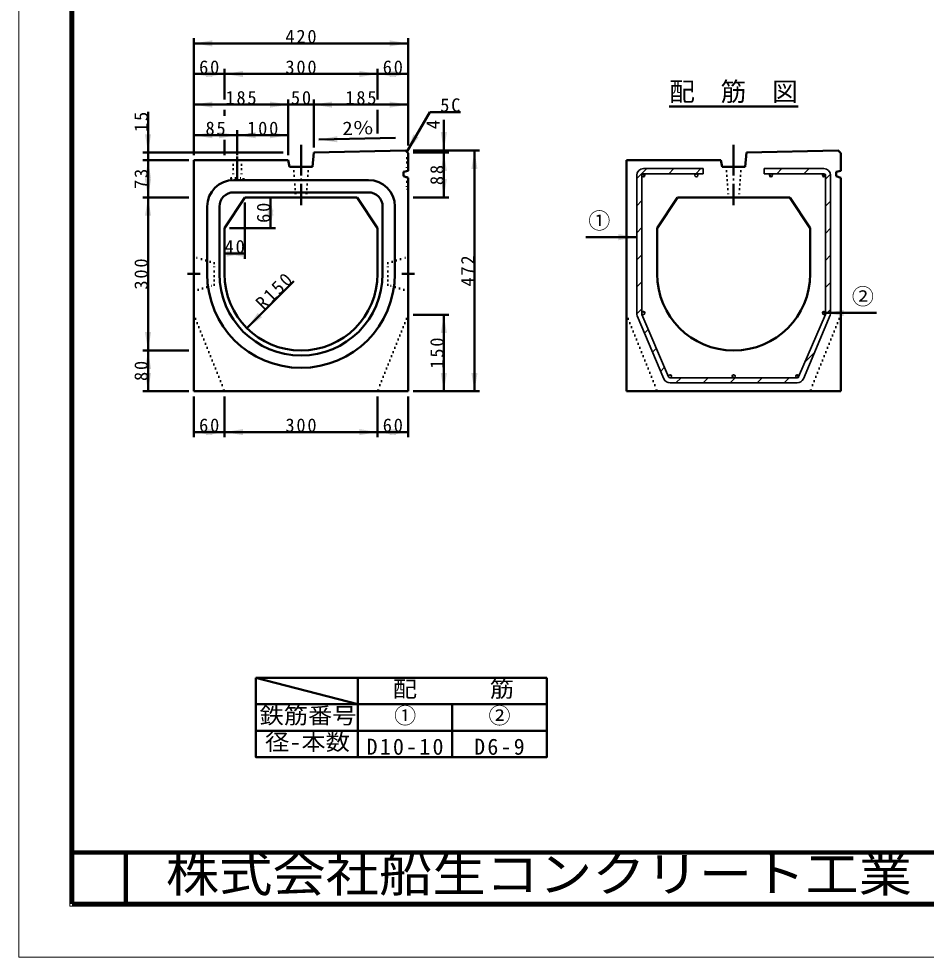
# Model space of a CAD drawing. Units: millimetres, scale not verified. Extents: x -2102 to 2102, y -1485 to 1485.
# Drawn here: x -2102 to -323, y -1485 to 355 of the extents above; entities that cross this region are included whole.
import ezdxf
from ezdxf.enums import TextEntityAlignment as Align

# ---------------------------------------------------------------- set-up
doc = ezdxf.new("R2010")
doc.units = ezdxf.units.MM
doc.header["$LTSCALE"] = 5
doc.linetypes.add('DOTTED', pattern=[1.75, 0.25, -1.5])
doc.linetypes.add('LONG_DASHED_DOTTED', pattern=[15.25, 12, -1.5, 0.25, -1.5])
doc.layers.add('0-0_V-nasSTD', color=7, linetype='Continuous', lineweight=35)
doc.layers.add('0-1_0', color=7, linetype='Continuous', lineweight=50)
doc.styles.add('ＭＳ ゴシック', font='')
doc.styles.get('ＭＳ ゴシック').set_extended_font_data('MS Gothic')

msp = doc.modelspace()

# ---------------------------------------------------------------- linework, layer by layer
at = {"layer": '0-0_V-nasSTD', "lineweight": 100}
for p, q in [((-1997.5, 1380), (-1997.5, -1380)), ((-1892.5, -1280), (-1892.5, -1380)), ((-1997.5, -1380), (1997.5, -1380))]:
    msp.add_line(p, q, dxfattribs=at)
at = {"layer": '0-0_V-nasSTD', "lineweight": 50}
for p, q in [((-1399.102, 175.981), (-1399.102, 129.981)), ((-1637.5, -937), (-1637.5, -989)), ((-1437.5, -937), (-1637.5, -937)), ((-1252.5, -937), (-1437.5, -937)), ((-1067.5, -937), (-1252.5, -937)), ((-1067.5, -989), (-1067.5, -937)), ((-1637.5, -989), (-1637.5, -1041)), ((-1437.5, -989), (-1637.5, -989)), ((-1437.5, -1041), (-1437.5, -989)), ((-1252.5, -989), (-1067.5, -989)), ((-1437.5, -1041), (-1637.5, -1041))]:
    msp.add_line(p, q, dxfattribs=at)
at = {"layer": '0-0_V-nasSTD'}
for p, q in [((-890.906, 41.294), (-871.319, 60.88)), ((-760.906, 60.88), (-877.906, 60.88)), ((-828.286, 50.88), (-818.286, 60.88)), ((-775.253, 50.88), (-765.253, 60.88)), ((-760.906, 60.88), (-760.906, 50.88)), ((-640.906, 60.88), (-523.906, 60.88)), ((-616.154, 50.88), (-606.154, 60.88)), ((-563.121, 50.88), (-553.121, 60.88)), ((-890.906, 47.88), (-890.906, -222.419)), ((-880.906, 47.88), (-880.906, -223.57)), ((-879.883, 50.137), (-875.65, 45.903)), ((-760.906, 50.88), (-877.906, 50.88)), ((-774.501, 50.821), (-770.965, 47.285)), ((-630.826, 48.567), (-627.219, 44.96)), ((-526.109, 49.916), (-521.87, 45.677)), ((-520.906, 40.063), (-511.064, 49.904)), ((-520.906, 47.88), (-520.906, -223.57)), ((-510.906, -221.501), (-510.906, 47.88)), ((-890.906, -11.739), (-880.906, -1.739)), ((-520.906, -12.97), (-510.906, -2.97)), ((-890.906, -64.772), (-880.906, -54.772)), ((-520.906, -66.003), (-510.906, -56.003)), ((-890.906, -117.805), (-880.906, -107.805)), ((-520.906, -119.036), (-510.906, -109.036)), ((-890.906, -170.838), (-880.906, -160.838)), ((-520.906, -172.069), (-510.906, -162.069)), ((-890.832, -223.798), (-880.906, -213.871)), ((-879.086, -219.361), (-875.148, -223.3)), ((-525.384, -219.509), (-521.295, -223.598)), ((-521.589, -225.786), (-510.906, -215.102)), ((-889.879, -227.482), (-837.576, -351.182)), ((-889.879, -227.482), (-889.879, -227.482)), ((-828.381, -347.297), (-880.665, -224.748)), ((-880.665, -224.748), (-880.665, -224.748)), ((-573.431, -347.297), (-521.146, -224.748)), ((-511.92, -226.534), (-564.256, -351.153)), ((-521.146, -224.708), (-521.146, -224.708)), ((-511.92, -226.534), (-511.92, -226.534)), ((-875.497, -261.496), (-868.13, -254.129)), ((-859.738, -298.769), (-852.27, -291.302)), ((-561.052, -318.281), (-542.775, -300.004)), ((-843.978, -336.042), (-836.411, -328.475)), ((-828.381, -347.297), (-828.381, -347.297)), ((-828.381, -347.297), (-828.381, -347.297)), ((-826.013, -343.145), (-822.647, -346.511)), ((-825.621, -349.12), (-576.191, -349.12)), ((-814.022, -359.12), (-804.022, -349.12)), ((-760.989, -359.12), (-750.989, -349.12)), ((-707.956, -359.12), (-697.956, -349.12)), ((-703.758, -345.191), (-699.977, -348.972)), ((-654.923, -359.12), (-644.923, -349.12)), ((-601.89, -359.12), (-591.89, -349.12)), ((-577.968, -343.702), (-573.774, -347.897)), ((-573.431, -347.296), (-573.431, -347.296)), ((-837.576, -351.182), (-837.576, -351.182)), ((-825.603, -359.12), (-576.241, -359.12)), ((-564.256, -351.153), (-564.256, -351.153))]:
    msp.add_line(p, q, dxfattribs=at)
at = {"layer": '0-0_V-nasSTD', "lineweight": 18}
for points in [[(-2102.5, -1485), (-2102.5, 1485), (2102.5, 1485), (2102.5, -1485)], [(-2002.5, -1385), (-2002.5, 1385), (2002.5, 1385), (2002.5, -1385)]]:
    msp.add_lwpolyline(points, close=True, dxfattribs=at)
at = {"layer": '0-0_V-nasSTD'}
msp.add_lwpolyline([(-640.906, 60.88), (-640.906, 50.88), (-523.906, 50.88)], dxfattribs=at)
at = {"layer": '0-0_V-nasSTD', "lineweight": 50}
for points in [[(-1637.5, -937), (-1437.5, -989), (-1437.5, -937)], [(-1437.5, -1093), (-1437.5, -1041), (-1437.5, -989), (-1437.5, -1041), (-1252.5, -1041), (-1252.5, -989), (-1437.5, -989)], [(-1252.5, -1041), (-1252.5, -989), (-1252.5, -1041)], [(-1252.5, -1041), (-1067.5, -1041), (-1067.5, -989)], [(-1252.5, -1093), (-1067.5, -1093), (-1067.5, -1041), (-1067.5, -989)], [(-1067.5, -1093), (-1067.5, -1041), (-1067.5, -989), (-1067.5, -1041)], [(-1637.5, -1041), (-1637.5, -1093), (-1437.5, -1093)], [(-1437.5, -1093), (-1437.5, -1041), (-1437.5, -1093)], [(-1437.5, -1093), (-1252.5, -1093), (-1252.5, -1041)], [(-1252.5, -1093), (-1252.5, -1041), (-1252.5, -1093)], [(-1067.5, -1093), (-1067.5, -1041), (-1067.5, -1093)]]:
    msp.add_lwpolyline(points, dxfattribs=at)
at = {"layer": '0-0_V-nasSTD'}
for centre in [(-877.906, 47.88), (-773.906, 47.88), (-627.906, 47.88), (-523.906, 47.88), (-877.906, -222.12), (-523.906, -222.12), (-825.621, -346.12), (-700.906, -346.12), (-576.191, -346.12)]:
    msp.add_circle(centre, 3, dxfattribs=at)
for centre, radius, start, end in [((-877.906, 47.88), 13, 90, 180), ((-523.906, 47.88), 13, 0, 90), ((-877.906, 47.88), 3, 90, 180), ((-877.906, 47.88), 3, 90, 180), ((-523.906, 47.88), 3, 0, 90), ((-523.906, 47.88), 3, 0, 90), ((-877.906, -222.419), 13, 180, 202.91963), ((-877.906, -222.419), 13, 180, 202.91963), ((-877.906, -223.57), 3, 180, 203.10504), ((-877.906, -223.57), 3, 180, 203.10504), ((-523.906, -223.57), 3, 336.89496, 0), ((-523.906, -221.501), 13, 337.21925, 0), ((-523.906, -221.501), 13, 357.27086, 0), ((-825.621, -346.12), 3, 203.10504, 270), ((-825.621, -346.12), 3, 203.10504, 270), ((-825.621, -346.12), 3, 203.10504, 270), ((-576.191, -346.12), 3, 270, 336.90127), ((-576.191, -346.12), 3, 270, 336.90127), ((-576.191, -346.12), 3, 270, 336.90127), ((-825.603, -346.12), 13, 202.91963, 270), ((-576.241, -346.12), 13, 270, 337.21925)]:
    msp.add_arc(centre, radius, start, end, dxfattribs=at)
for points in [[(-1759.102, 306.38), (-1723.102, 300.38), (-1723.102, 312.38)], [(-1375.102, 300.38), (-1375.102, 312.38), (-1339.102, 306.38)], [(-1759.102, 246.38), (-1723.102, 240.38), (-1723.102, 252.38)], [(-1735.102, 240.38), (-1735.102, 252.38), (-1699.102, 246.38)], [(-1699.102, 246.38), (-1663.102, 240.38), (-1663.102, 252.38)], [(-1435.102, 240.38), (-1435.102, 252.38), (-1399.102, 246.38)], [(-1399.102, 246.38), (-1363.102, 240.38), (-1363.102, 252.38)], [(-1375.102, 240.38), (-1375.102, 252.38), (-1339.102, 246.38)], [(-1759.102, 186.38), (-1723.102, 180.38), (-1723.102, 192.38)], [(-1610.102, 180.38), (-1610.102, 192.38), (-1574.102, 186.38)], [(-1524.102, 186.38), (-1488.102, 180.38), (-1488.102, 192.38)], [(-1375.102, 180.38), (-1375.102, 192.38), (-1339.102, 186.38)], [(-1759.102, 126.38), (-1723.102, 120.38), (-1723.102, 132.38)], [(-1710.102, 120.38), (-1710.102, 132.38), (-1674.102, 126.38)], [(-1674.102, 126.38), (-1638.102, 120.38), (-1638.102, 132.38)], [(-1610.102, 120.38), (-1610.102, 132.38), (-1574.102, 126.38)], [(-1275.102, 132.38), (-1269.102, 96.38), (-1263.102, 132.38)], [(-1855.102, 128.38), (-1849.102, 92.38), (-1843.102, 128.38)], [(-1514.074, 117.7), (-1478.212, 124.476), (-1477.953, 112.479)], [(-1341.602, 93.88), (-1328.799, 128.057), (-1318.406, 122.057)], [(-1275.102, 56.38), (-1269.102, 92.38), (-1263.102, 56.38)], [(-1215.102, 60.38), (-1209.102, 96.38), (-1203.102, 60.38)], [(-1855.102, 41.38), (-1849.102, 77.38), (-1843.102, 41.38)], [(-1855.102, 40.38), (-1849.102, 4.38), (-1843.102, 40.38)], [(-1275.102, 40.38), (-1269.102, 4.38), (-1263.102, 40.38)], [(-1855.102, -31.62), (-1849.102, 4.38), (-1843.102, -31.62)], [(-1615.102, -31.62), (-1609.102, 4.38), (-1603.102, -31.62)], [(-1615.102, -19.62), (-1609.102, -55.62), (-1603.102, -19.62)], [(-926.906, -79.535), (-926.906, -67.535), (-890.906, -73.535)], [(-1699.102, -105.62), (-1663.102, -111.62), (-1663.102, -99.62)], [(-1695.102, -111.62), (-1695.102, -99.62), (-1659.102, -105.62)], [(-520.906, -222.12), (-484.906, -228.12), (-484.906, -216.12)], [(-1655.168, -251.686), (-1633.955, -221.987), (-1625.47, -230.472)], [(-1275.102, -261.62), (-1269.102, -225.62), (-1263.102, -261.62)], [(-1855.102, -259.62), (-1849.102, -295.62), (-1843.102, -259.62)], [(-1855.102, -331.62), (-1849.102, -295.62), (-1843.102, -331.62)], [(-1855.102, -339.62), (-1849.102, -375.62), (-1843.102, -339.62)], [(-1275.102, -339.62), (-1269.102, -375.62), (-1263.102, -339.62)], [(-1215.102, -339.62), (-1209.102, -375.62), (-1203.102, -339.62)], [(-1759.102, -455.62), (-1723.102, -461.62), (-1723.102, -449.62)], [(-1735.102, -461.62), (-1735.102, -449.62), (-1699.102, -455.62)], [(-1699.102, -455.62), (-1663.102, -461.62), (-1663.102, -449.62)], [(-1435.102, -461.62), (-1435.102, -449.62), (-1399.102, -455.62)], [(-1399.102, -455.62), (-1363.102, -461.62), (-1363.102, -449.62)], [(-1375.102, -461.62), (-1375.102, -449.62), (-1339.102, -455.62)]]:
    msp.add_solid(points, dxfattribs=at)
at = {"layer": '0-1_0'}
for p, q in [((-1759.102, 87.38), (-1759.102, 316.38)), ((-1339.102, 106.38), (-1339.102, 316.38)), ((-1759.102, 306.38), (-1339.102, 306.38)), ((-1699.102, 196.38), (-1699.102, 256.38)), ((-1399.102, 196.38), (-1399.102, 256.38)), ((-1759.102, 186.38), (-1574.102, 186.38)), ((-1574.102, 87.38), (-1574.102, 196.38)), ((-1574.102, 186.38), (-1524.102, 186.38)), ((-1524.102, 102.38), (-1524.102, 196.38)), ((-1524.102, 186.38), (-1339.102, 186.38)), ((-1849.102, 172.38), (-1849.102, 92.38)), ((-1699.102, 176.38), (-1699.102, 164.38)), ((-1296.602, 171.823), (-1341.602, 93.88)), ((-1296.602, 171.823), (-1236.602, 171.823)), ((-827.309, 182.38), (-574.503, 182.38)), ((-1269.102, 156.38), (-1269.102, 96.38)), ((-1674.102, 87.38), (-1674.102, 136.38)), ((-1699.102, 117.38), (-1699.102, 87.38)), ((-1514.074, 117.7), (-1364.109, 120.942)), ((-1584.102, 92.38), (-1859.102, 92.38)), ((-1849.102, 77.38), (-1849.102, 92.38)), ((-1524.102, 92.38), (-1526.602, 64.38)), ((-1329.102, 96.38), (-1199.102, 96.38)), ((-1329.102, 92.38), (-1259.102, 92.38)), ((-1269.102, 92.38), (-1269.102, 96.38)), ((-1269.102, 4.38), (-1269.102, 92.38)), ((-1209.102, -375.62), (-1209.102, 96.38)), ((-675.906, 92.38), (-678.406, 64.38)), ((-1769.102, 77.38), (-1859.102, 77.38)), ((-1849.102, 4.38), (-1849.102, 77.38)), ((-1759.102, -375.62), (-1759.102, 77.38)), ((-1759.102, 77.38), (-1574.102, 77.38)), ((-1574.102, 77.38), (-1571.602, 64.38)), ((-1339.102, 56.395), (-1339.102, 91.38)), ((-910.906, -375.62), (-910.906, 77.38)), ((-910.906, 77.38), (-725.906, 77.38)), ((-725.906, 77.38), (-723.406, 64.38)), ((-490.906, 56.395), (-490.906, 91.38)), ((-1571.602, 64.38), (-1526.602, 64.38)), ((-1348.102, 54.38), (-1339.102, 56.395)), ((-723.406, 64.38), (-678.406, 64.38)), ((-499.906, 54.38), (-490.906, 56.395)), ((-1417.102, 38.38), (-1681.102, 38.38)), ((-1348.102, 46.38), (-1348.102, 54.38)), ((-1348.102, 46.38), (-1339.102, 43.022)), ((-1339.102, -375.62), (-1339.102, 43.022)), ((-499.906, 46.38), (-499.906, 54.38)), ((-499.906, 46.38), (-490.906, 43.022)), ((-490.906, -375.62), (-490.906, 43.022)), ((-1769.102, 4.38), (-1859.102, 4.38)), ((-1659.102, 4.38), (-1699.102, -55.62)), ((-1417.102, 14.38), (-1681.102, 14.38)), ((-1659.102, 4.38), (-1439.102, 4.38)), ((-1609.102, -55.62), (-1609.102, 4.38)), ((-1439.102, 4.38), (-1399.102, -55.62)), ((-1329.102, 4.38), (-1259.102, 4.38)), ((-810.906, 4.38), (-850.906, -55.62)), ((-810.906, 4.38), (-590.906, 4.38)), ((-590.906, 4.38), (-550.906, -55.62)), ((-1733.102, -13.62), (-1733.102, -145.62)), ((-1709.102, -13.62), (-1709.102, -145.62)), ((-1659.102, -5.62), (-1659.102, -115.62)), ((-1389.102, -145.62), (-1389.102, -13.62)), ((-1365.102, -145.62), (-1365.102, -13.62)), ((-1699.102, -55.62), (-1699.102, -145.62)), ((-1689.102, -55.62), (-1599.102, -55.62)), ((-1399.102, -55.62), (-1399.102, -145.62)), ((-990.906, -73.535), (-890.906, -73.535)), ((-850.906, -55.62), (-850.906, -145.62)), ((-550.906, -55.62), (-550.906, -145.62)), ((-1699.102, -105.62), (-1659.102, -105.62)), ((-1655.168, -251.686), (-1563.245, -159.762)), ((-1329.102, -225.62), (-1259.102, -225.62)), ((-1269.102, -375.62), (-1269.102, -225.62)), ((-420.906, -222.12), (-520.906, -222.12)), ((-1769.102, -295.62), (-1859.102, -295.62)), ((-1769.102, -375.62), (-1859.102, -375.62)), ((-1759.102, -375.62), (-1339.102, -375.62)), ((-1759.102, -385.62), (-1759.102, -465.62)), ((-1699.102, -385.62), (-1699.102, -465.62)), ((-1399.102, -385.62), (-1399.102, -465.62)), ((-1339.102, -385.62), (-1339.102, -465.62)), ((-1329.102, -375.62), (-1199.102, -375.62)), ((-910.906, -375.62), (-490.906, -375.62))]:
    msp.add_line(p, q, dxfattribs=at)
at = {"layer": '0-1_0', "linetype": 'LONG_DASHED_DOTTED'}
for p, q in [((-1549.102, 107.38), (-1549.102, -10.62)), ((-700.906, 107.38), (-700.906, -10.62)), ((-1674.102, 84.38), (-1674.102, 39.38)), ((-1746.602, -145.62), (-1771.602, -145.62)), ((-1351.602, -145.62), (-1326.602, -145.62))]:
    msp.add_line(p, q, dxfattribs=at)
at = {"layer": '0-1_0', "linetype": 'DOTTED'}
for p, q in [((-1682.102, 77.38), (-1682.102, 42.38)), ((-1666.102, 77.38), (-1666.102, 42.38)), ((-1341.402, 81.38), (-1339.102, 83.68)), ((-1341.402, 81.38), (-1341.402, 55.88)), ((-1564.102, 64.38), (-1559.102, 4.38)), ((-1534.102, 64.38), (-1539.102, 4.38)), ((-715.906, 64.38), (-710.906, 4.38)), ((-685.906, 64.38), (-690.906, 4.38)), ((-1686.102, 42.38), (-1662.102, 42.38)), ((-1686.102, 42.38), (-1686.102, 39.38)), ((-1686.102, 39.38), (-1662.102, 39.38)), ((-1662.102, 42.38), (-1662.102, 39.38)), ((-1759.102, -225.62), (-1699.102, -375.62)), ((-1339.102, -225.62), (-1399.102, -375.62)), ((-910.906, -225.62), (-850.906, -375.62)), ((-490.906, -225.62), (-550.906, -375.62))]:
    msp.add_line(p, q, dxfattribs=at)
at = {"layer": '0-1_0', "lineweight": 100}
msp.add_line((-1997.5, -1280), (1997.5, -1280), dxfattribs=at)
at = {"layer": '0-1_0'}
for points in [[(-1759.102, 246.38), (-1699.102, 246.38), (-1399.102, 246.38), (-1339.102, 246.38)], [(-1759.102, 126.38), (-1674.102, 126.38), (-1574.102, 126.38)], [(-1524.102, 92.38), (-1344.102, 96.38), (-1339.102, 91.38)], [(-675.906, 92.38), (-495.906, 96.38), (-490.906, 91.38)], [(-1849.102, -375.62), (-1849.102, -295.62), (-1849.102, 4.38)], [(-1759.102, -455.62), (-1699.102, -455.62), (-1399.102, -455.62), (-1339.102, -455.62)]]:
    msp.add_lwpolyline(points, dxfattribs=at)
at = {"layer": '0-1_0', "linetype": 'DOTTED'}
msp.add_lwpolyline([(-1341.402, 43.88), (-1341.402, 21.38), (-1339.102, 19.08)], dxfattribs=at)
for points in [[(-1719.102, -124.12), (-1759.102, -112.12), (-1759.102, -179.12), (-1719.102, -167.12)], [(-1379.102, -124.12), (-1339.102, -112.12), (-1339.102, -179.12), (-1379.102, -167.12)]]:
    msp.add_lwpolyline(points, close=True, dxfattribs=at)
at = {"layer": '0-1_0'}
for centre, radius, start, end in [((-1681.102, -13.62), 52, 90, 180), ((-1417.102, -13.62), 52, 0, 90), ((-1681.102, -13.62), 28, 90, 180), ((-1417.102, -13.62), 28, 0, 90), ((-1549.102, -145.62), 184, 180, 270), ((-1549.102, -145.62), 160, 180, 270), ((-1549.102, -145.62), 150, 180, 270), ((-1549.102, -145.62), 150, 270, 0), ((-1549.102, -145.62), 184, 270, 0), ((-1549.102, -145.62), 160, 270, 0), ((-700.906, -145.62), 150, 180, 270), ((-700.906, -145.62), 150, 270, 0)]:
    msp.add_arc(centre, radius, start, end, dxfattribs=at)

# ---------------------------------------------------------------- texts
at = {"layer": '0-0_V-nasSTD', "style": 'ＭＳ ゴシック'}
for s, height, p in [('配\u3000筋\u3000図', 36.95, (-827.309, 182.38)), ('①', 31.67, (-985.906, -66.535)), ('②', 31.67, (-469.106, -215.12)), ('①', 31.67, (-1366.6, -1036.6)), ('②', 31.67, (-1181.6, -1036.6))]:
    msp.add_text(s, height=height, dxfattribs=at).set_placement(p, align=Align.BOTTOM_LEFT)
at = {"layer": '0-0_V-nasSTD', "style": 'ＭＳ ゴシック', "width": 1.15}
msp.add_text('2％', height=26.39, rotation=1.239, dxfattribs=at).set_placement((-1467.885, 118.698), align=Align.BOTTOM_LEFT)
at = {"layer": '0-0_V-nasSTD', "style": 'ＭＳ ゴシック'}
msp.add_text('4', height=26.39, rotation=90, dxfattribs=at).set_placement((-1269.102, 138.38), align=Align.BOTTOM_LEFT)
at = {"layer": '0-0_V-nasSTD', "style": 'ＭＳ ゴシック', "width": 1.1}
for s, height, p in [('配\u3000\u3000\u3000筋', 31.67, (-1369.14, -984.6)), ('鉄筋番号', 31.67, (-1630.38, -1036.6)), ('径-本数', 31.67, (-1619.58, -1088.6)), ('株式会社船生コンクリート工業', 69.65, (-1814.221, -1377.45))]:
    msp.add_text(s, height=height, dxfattribs=at).set_placement(p, align=Align.BOTTOM_LEFT)
at = {"layer": '0-0_V-nasSTD', "attachment_point": 7, "style": 'ＭＳ ゴシック'}
for s, insert, char_height in [('\\T1.2;420', (-1579.702, 306.38), 26.39), ('\\T1.2;60', (-1748.902, 246.38), 26.39), ('\\T1.2;300', (-1579.702, 246.38), 26.39), ('\\T1.2;60', (-1388.902, 246.38), 26.39), ('\\T1.2;185', (-1697.202, 186.38), 26.39), ('\\T1.2;50', (-1568.902, 186.38), 26.39), ('\\T1.2;185', (-1462.202, 186.38), 26.39), ('\\T1.2;5C', (-1276.202, 171.823), 26.39), ('\\T1.2;85', (-1736.402, 126.38), 26.39), ('\\T1.2;100', (-1654.702, 126.38), 26.39), ('\\T1.2;40', (-1698.902, -105.62), 26.39), ('\\T1.2;60', (-1748.902, -455.62), 26.39), ('\\T1.2;300', (-1579.702, -455.62), 26.39), ('\\T1.2;60', (-1388.902, -455.62), 26.39), ('\\T1.2;D10-10', (-1420.6, -1088.6), 31.67), ('\\T1.2;D6-9', (-1209.68, -1088.6), 31.67)]:
    msp.add_mtext(s, dxfattribs=dict(at, insert=insert, char_height=char_height))
at = {"layer": '0-0_V-nasSTD', "char_height": 26.39, "attachment_point": 7, "style": 'ＭＳ ゴシック'}
for s, insert, rotation in [('\\T1.2;15', (-1849.102, 132.78), 90), ('\\T1.2;73', (-1849.102, 21.08), 90), ('\\T1.2;88', (-1269.102, 28.58), 90), ('\\T1.2;60', (-1609.102, -45.42), 90), ('\\T1.2;300', (-1849.102, -176.22), 90), ('\\T1.2;472', (-1209.102, -170.22), 90), ('\\T1.2;R150', (-1621.793, -218.31), 45), ('\\T1.2;150', (-1269.102, -331.22), 90), ('\\T1.2;80', (-1849.102, -355.42), 90)]:
    msp.add_mtext(s, dxfattribs=dict(at, insert=insert, rotation=rotation))

doc.saveas('drawing.dxf')
